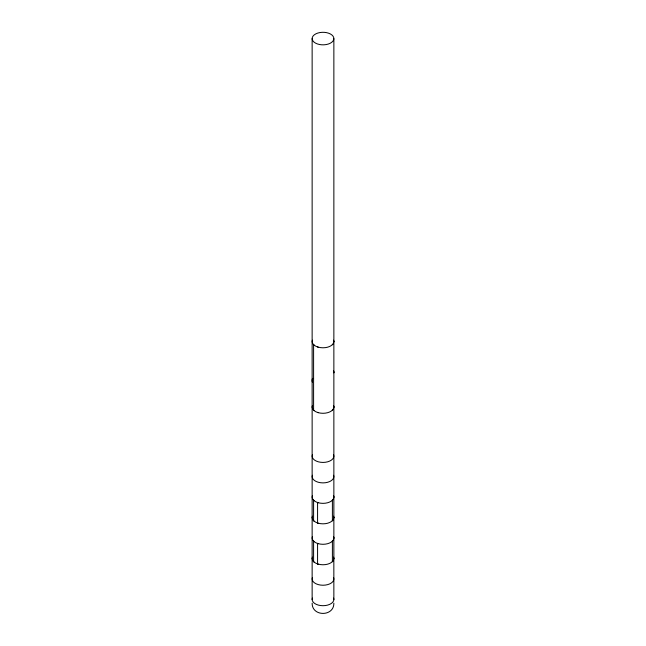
<?xml version="1.0" encoding="UTF-8"?>
<svg xmlns="http://www.w3.org/2000/svg" width="646" height="646" viewBox="0 0 646 646"><rect width="100%" height="100%" fill="white"/><g stroke="black" fill="none" stroke-linecap="round" stroke-linejoin="round"><path stroke-width="0.97" d="M333.845 603.17C334.135 616.809 311.865 616.809 312.155 603.17M332.319 344.738L332.771 344.253M332.319 410.242L332.771 409.758M332.319 500.303L332.771 499.826M332.319 520.773L332.771 520.296M332.319 541.243L332.771 540.759M332.319 561.713L332.771 561.229M317.42 346.902L318.252 347.16M317.42 412.398L318.252 412.665M317.42 502.467L318.252 502.725M317.42 522.937L318.252 523.195M317.42 543.407L318.252 543.666M317.42 563.877L318.252 564.136M313.471 378.645C312.188 377.264 311.719 380.752 312.333 382.085M313.504 344.568L314.004 345.037M313.504 410.073L314.004 410.533M313.504 500.133L314.004 500.602M313.504 520.603L314.004 521.072M313.504 541.073L314.004 541.542M313.504 561.544L314.004 562.012M333.659 370.893L333.861 372.904L333.724 371.353M333.861 341.613L333.845 341.112M333.837 406.568L333.861 407.117M333.837 496.637L333.861 497.186M333.837 517.107L333.861 517.648M333.837 537.577L333.861 538.118M333.837 558.047L333.861 599.561M333.861 38.703A10.861 6.274 0 0 1 317.372 43.936A10.861 6.274 0 0 1 317.767 33.075A10.861 6.274 0 0 1 333.861 38.703L333.861 407.02M333.861 407.15L333.861 517.551M333.861 517.688L333.861 558.491M332.399 500.222L332.399 520.684M332.399 541.154L332.399 561.624M317.574 502.515L317.574 522.985M317.574 543.447L317.574 563.918M313.593 344.649L313.593 410.145M313.593 500.214L313.593 520.684M313.593 541.154L313.593 561.624M312.139 38.687L312.139 406.923M312.139 407.142L312.139 517.454M312.139 517.672L312.139 558.394M312.139 558.612L312.139 599.553M333.611 340.159A10.861 6.274 0 0 1 322.992 347.79A10.861 6.274 0 0 1 312.398 340.151M333.611 405.664A10.861 6.274 0 0 1 322.992 413.295A10.861 6.274 0 0 1 312.398 405.656M333.611 557.135A10.861 6.274 0 0 1 322.992 564.765A10.861 6.274 0 0 1 312.398 557.127M333.611 536.664A10.861 6.274 0 0 1 322.992 544.295A10.861 6.274 0 0 1 312.398 536.656M333.611 516.202A10.861 6.274 0 0 1 322.992 523.825A10.861 6.274 0 0 1 312.398 516.186M333.611 495.732A10.861 6.274 0 0 1 322.992 503.355A10.861 6.274 0 0 1 312.398 495.716M333.611 454.792A10.861 6.274 0 0 1 322.992 462.423A10.861 6.274 0 0 1 312.398 454.784M333.611 475.262A10.861 6.274 0 0 1 322.992 482.885A10.861 6.274 0 0 1 312.398 475.246M333.611 577.605A10.861 6.274 0 0 1 322.992 585.236A10.861 6.274 0 0 1 312.398 577.597M333.611 598.075A10.861 6.274 0 0 1 322.992 605.706A10.861 6.274 0 0 1 312.398 598.067"/></g></svg>
